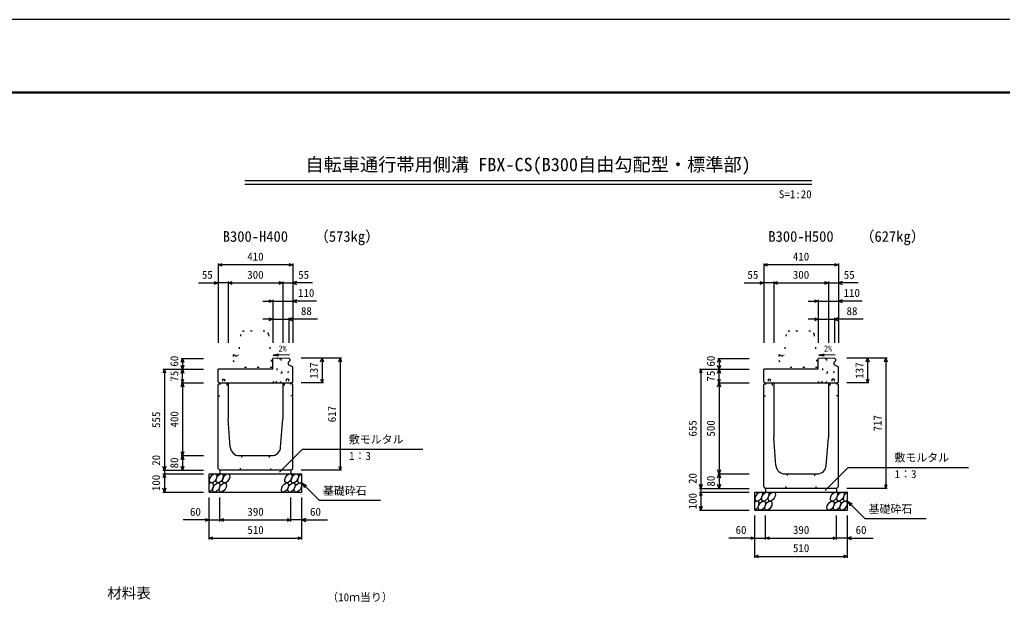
# Model space of a CAD drawing. Units: millimetres, scale not verified. Extents: x -12600 to 12600, y -5940 to 5940.
# Drawn here: x 1403 to 6807, y 2729 to 5940 of the extents above; entities that cross this region are included whole.
import ezdxf
from ezdxf.enums import TextEntityAlignment as Align

# ---------------------------------------------------------------- set-up
doc = ezdxf.new("R2010")
doc.units = ezdxf.units.MM
doc.header["$LTSCALE"] = 40
doc.linetypes.add('DOTTED', pattern=[1.75, 0.25, -1.5])
for name, color, linetype, lineweight in [('0-0_DIM', 7, 'Continuous', 25), ('0-1_Defpoints', 5, 'Continuous', 25), ('0-2_HATCH', 6, 'Continuous', 25), ('0-5_OUTLINE', 3, 'Continuous', 25), ('0-6_OUTLINE2', 4, 'DOTTED', 25), ('0-7_TXT', 7, 'Continuous', 25), ('0-8_WAKU', 3, 'Continuous', 25)]:
    doc.layers.add(name, color=color, linetype=linetype, lineweight=lineweight)
doc.styles.add('ＭＳ ゴシック', font='')
doc.styles.get('ＭＳ ゴシック').set_extended_font_data('MS Gothic')

msp = doc.modelspace()

# ---------------------------------------------------------------- linework, layer by layer
at = {"layer": '0-0_DIM'}
for p, q in [((2495, 4598.96), (2495, 4161.46)), ((2905, 4598.96), (2905, 4161.46)), ((5495, 4598.96), (5495, 4161.46)), ((5905, 4598.96), (5905, 4161.46)), ((2905, 4591.46), (2495, 4591.46)), ((5905, 4591.46), (5495, 4591.46)), ((2386.62, 4491.46), (2495, 4491.46)), ((2550, 4491.46), (2495, 4491.46)), ((2550, 4498.96), (2550, 4161.46)), ((2550, 4491.46), (2850, 4491.46)), ((2850, 4498.96), (2850, 4161.46)), ((2850, 4491.46), (2905, 4491.46)), ((3013.38, 4491.46), (2905, 4491.46)), ((5386.62, 4491.46), (5495, 4491.46)), ((5550, 4491.46), (5495, 4491.46)), ((5550, 4498.96), (5550, 4161.46)), ((5550, 4491.46), (5850, 4491.46)), ((5850, 4498.96), (5850, 4161.46)), ((5850, 4491.46), (5905, 4491.46)), ((6013.38, 4491.46), (5905, 4491.46)), ((2740, 4391.46), (2795, 4391.46)), ((2795, 4398.96), (2795, 4161.46)), ((2795, 4391.46), (2905, 4391.46)), ((3036.52, 4391.46), (2905, 4391.46)), ((5740, 4391.46), (5795, 4391.46)), ((5795, 4398.96), (5795, 4161.46)), ((5795, 4391.46), (5905, 4391.46)), ((6036.52, 4391.46), (5905, 4391.46)), ((2795, 4291.46), (2740, 4291.46)), ((2795, 4291.46), (2883, 4291.46)), ((2883, 4298.96), (2883, 4161.46)), ((3041.78, 4291.46), (2883, 4291.46)), ((5795, 4291.46), (5740, 4291.46)), ((5795, 4291.46), (5883, 4291.46)), ((5883, 4298.96), (5883, 4161.46)), ((6041.79, 4291.46), (5883, 4291.46)), ((2291.5, 4076.46), (2414, 4076.46)), ((2299, 4076.46), (2299, 4016.46)), ((3173.5, 4078.46), (2951, 4078.46)), ((3066, 4078.46), (3066, 3941.46)), ((3166, 4078.46), (3166, 3461.46)), ((5241.5, 4076.46), (5414, 4076.46)), ((5249, 4076.46), (5249, 4016.46)), ((6173.5, 4078.46), (5951, 4078.46)), ((6066, 4078.46), (6066, 3941.46)), ((6166, 4078.46), (6166, 3361.46)), ((2191.5, 4016.46), (2414, 4016.46)), ((2199, 4016.46), (2199, 3461.46)), ((2299, 3941.46), (2299, 4016.46)), ((5141.5, 4016.46), (5414, 4016.46)), ((5149, 4016.46), (5149, 3361.46)), ((5249, 3941.46), (5249, 4016.46)), ((2291.5, 3941.46), (2414, 3941.46)), ((2299, 3941.46), (2299, 3541.46)), ((3073.5, 3941.46), (2951, 3941.46)), ((5241.5, 3941.46), (5414, 3941.46)), ((5249, 3941.46), (5249, 3441.46)), ((6073.5, 3941.46), (5951, 3941.46)), ((2832.11, 3450.65), (2958.34, 3576.89)), ((2958.34, 3576.89), (3619.81, 3576.89)), ((2291.5, 3541.46), (2414, 3541.46)), ((2299, 3541.46), (2299, 3461.46)), ((2191.5, 3461.46), (2414, 3461.46)), ((2199, 3461.46), (2199, 3441.46)), ((3173.5, 3461.46), (2951, 3461.46)), ((5832.11, 3350.65), (5958.34, 3476.89)), ((5958.34, 3476.89), (6619.81, 3476.89)), ((2191.5, 3441.46), (2414, 3441.46)), ((2199, 3441.46), (2199, 3341.46)), ((5241.5, 3441.46), (5414, 3441.46)), ((5249, 3441.46), (5249, 3361.46)), ((2955, 3391.46), (3050.76, 3295.71)), ((2955, 3391.46), (2980.98, 3376.46)), ((2955, 3391.46), (2970, 3365.48)), ((5141.5, 3361.46), (5414, 3361.46)), ((5149, 3361.46), (5149, 3341.46)), ((6173.5, 3361.46), (5951, 3361.46)), ((2191.5, 3341.46), (2414, 3341.46)), ((2445, 3080.1), (2445, 3311.46)), ((2505, 3180.1), (2505, 3311.46)), ((2895, 3180.1), (2895, 3311.46)), ((2955, 3080.1), (2955, 3311.46)), ((5141.5, 3341.46), (5414, 3341.46)), ((5149, 3341.46), (5149, 3241.46)), ((3050.76, 3295.71), (3388.31, 3295.71)), ((5955, 3291.46), (6050.76, 3195.71)), ((5955, 3291.46), (5980.98, 3276.46)), ((5955, 3291.46), (5970, 3265.48)), ((5141.5, 3241.46), (5414, 3241.46)), ((5445, 2980.1), (5445, 3211.46)), ((5505, 3080.1), (5505, 3211.46)), ((5895, 3080.1), (5895, 3211.46)), ((5955, 2980.1), (5955, 3211.46)), ((6050.76, 3195.71), (6388.31, 3195.71)), ((2445, 3187.6), (2303.21, 3187.6)), ((2445, 3187.6), (2505, 3187.6)), ((2505, 3187.6), (2895, 3187.6)), ((2955, 3187.6), (2895, 3187.6)), ((2955, 3187.6), (3096.79, 3187.6)), ((2445, 3087.6), (2955, 3087.6)), ((5445, 3087.6), (5303.21, 3087.6)), ((5445, 3087.6), (5505, 3087.6)), ((5505, 3087.6), (5895, 3087.6)), ((5955, 3087.6), (5895, 3087.6)), ((5955, 3087.6), (6096.79, 3087.6)), ((5445, 2987.6), (5955, 2987.6))]:
    msp.add_line(p, q, dxfattribs=at)
for points in [[(2516.14, 4583.77), (2495, 4591.46), (2516.14, 4599.16)], [(2883.86, 4599.16), (2905, 4591.46), (2883.86, 4583.77)], [(5516.14, 4583.77), (5495, 4591.46), (5516.14, 4599.16)], [(5883.86, 4599.16), (5905, 4591.46), (5883.86, 4583.77)], [(2473.86, 4499.16), (2495, 4491.46), (2473.86, 4483.77)], [(2571.14, 4483.77), (2550, 4491.46), (2571.14, 4499.16)], [(2828.86, 4499.16), (2850, 4491.46), (2828.86, 4483.77)], [(2926.14, 4499.16), (2905, 4491.46), (2926.14, 4483.77)], [(5473.86, 4499.16), (5495, 4491.46), (5473.86, 4483.77)], [(5571.14, 4483.77), (5550, 4491.46), (5571.14, 4499.16)], [(5828.86, 4499.16), (5850, 4491.46), (5828.86, 4483.77)], [(5926.14, 4499.16), (5905, 4491.46), (5926.14, 4483.77)], [(2773.86, 4399.16), (2795, 4391.46), (2773.86, 4383.77)], [(2926.14, 4399.16), (2905, 4391.46), (2926.14, 4383.77)], [(5773.86, 4399.16), (5795, 4391.46), (5773.86, 4383.77)], [(5926.14, 4399.16), (5905, 4391.46), (5926.14, 4383.77)], [(2773.86, 4299.16), (2795, 4291.46), (2773.86, 4283.77)], [(2904.14, 4299.16), (2883, 4291.46), (2904.14, 4283.77)], [(5773.86, 4299.16), (5795, 4291.46), (5773.86, 4283.77)], [(5904.14, 4299.16), (5883, 4291.46), (5904.14, 4283.77)], [(2291.3, 4055.32), (2299, 4076.46), (2306.7, 4055.32)], [(3058.3, 4057.32), (3066, 4078.46), (3073.7, 4057.32)], [(3158.3, 4057.32), (3166, 4078.46), (3173.7, 4057.32)], [(5241.3, 4055.32), (5249, 4076.46), (5256.7, 4055.32)], [(6058.3, 4057.32), (6066, 4078.46), (6073.7, 4057.32)], [(6158.3, 4057.32), (6166, 4078.46), (6173.7, 4057.32)], [(2206.7, 3995.32), (2199, 4016.46), (2191.3, 3995.32)], [(2306.7, 4037.61), (2299, 4016.46), (2291.3, 4037.61)], [(2291.3, 3995.32), (2299, 4016.46), (2306.7, 3995.32)], [(5156.7, 3995.32), (5149, 4016.46), (5141.3, 3995.32)], [(5256.7, 4037.61), (5249, 4016.46), (5241.3, 4037.61)], [(5241.3, 3995.32), (5249, 4016.46), (5256.7, 3995.32)], [(2291.3, 3962.61), (2299, 3941.46), (2306.7, 3962.61)], [(3058.3, 3962.61), (3066, 3941.46), (3073.7, 3962.61)], [(5241.3, 3962.61), (5249, 3941.46), (5256.7, 3962.61)], [(6058.3, 3962.61), (6066, 3941.46), (6073.7, 3962.61)], [(2291.3, 3920.32), (2299, 3941.46), (2306.7, 3920.32)], [(5241.3, 3920.32), (5249, 3941.46), (5256.7, 3920.32)], [(2306.7, 3562.61), (2299, 3541.46), (2291.3, 3562.61)], [(2291.3, 3520.32), (2299, 3541.46), (2306.7, 3520.32)], [(2206.7, 3482.61), (2199, 3461.46), (2191.3, 3482.61)], [(2306.7, 3482.61), (2299, 3461.46), (2291.3, 3482.61)], [(3158.3, 3482.61), (3166, 3461.46), (3173.7, 3482.61)], [(5256.7, 3462.61), (5249, 3441.46), (5241.3, 3462.61)], [(2206.7, 3420.32), (2199, 3441.46), (2191.3, 3420.32)], [(5241.3, 3420.32), (5249, 3441.46), (5256.7, 3420.32)], [(2206.7, 3362.61), (2199, 3341.46), (2191.3, 3362.61)], [(5156.7, 3382.61), (5149, 3361.46), (5141.3, 3382.61)], [(5256.7, 3382.61), (5249, 3361.46), (5241.3, 3382.61)], [(6158.3, 3382.61), (6166, 3361.46), (6173.7, 3382.61)], [(5156.7, 3320.32), (5149, 3341.46), (5141.3, 3320.32)], [(5156.7, 3262.61), (5149, 3241.46), (5141.3, 3262.61)], [(2423.86, 3195.29), (2445, 3187.6), (2423.86, 3179.9)], [(2526.14, 3179.9), (2505, 3187.6), (2526.14, 3195.29)], [(2873.86, 3195.29), (2895, 3187.6), (2873.86, 3179.9)], [(2976.14, 3195.29), (2955, 3187.6), (2976.14, 3179.9)], [(2466.14, 3079.9), (2445, 3087.6), (2466.14, 3095.29)], [(2933.86, 3095.29), (2955, 3087.6), (2933.86, 3079.9)], [(5423.86, 3095.29), (5445, 3087.6), (5423.86, 3079.9)], [(5526.14, 3079.9), (5505, 3087.6), (5526.14, 3095.29)], [(5873.86, 3095.29), (5895, 3087.6), (5873.86, 3079.9)], [(5976.14, 3095.29), (5955, 3087.6), (5976.14, 3079.9)], [(5466.14, 2979.9), (5445, 2987.6), (5466.14, 2995.29)], [(5933.86, 2995.29), (5955, 2987.6), (5933.86, 2979.9)]]:
    msp.add_lwpolyline(points, dxfattribs=at)
at = {"layer": '0-1_Defpoints'}
msp.add_lwpolyline([(-4200, -5940), (12600, -5940), (12600, 5940), (-4200, 5940)], close=True, dxfattribs=at)
at = {"layer": '0-2_HATCH'}
for centre in [(2467.89, 3416.46), (2503.37, 3416.46), (2538.84, 3416.46), (2881.05, 3416.46), (2916.52, 3416.46), (2484.77, 3366.46), (2520.25, 3366.46), (2862.45, 3366.46), (2897.93, 3366.46), (2933.41, 3366.46), (5467.89, 3316.46), (5503.37, 3316.46), (5538.84, 3316.46), (5881.05, 3316.46), (5916.52, 3316.46), (5484.77, 3266.46), (5520.25, 3266.46), (5862.45, 3266.46), (5897.93, 3266.46), (5933.41, 3266.46)]:
    msp.add_ellipse(centre, major_axis=(14.54, 23.54), ratio=0.5792, dxfattribs=at)
for centre, start_param, end_param in [((2952, 3416.46), 0.6666252, 4.1103269), ((2449.3, 3366.46), 3.7419964, 7.318141), ((5952, 3316.46), 0.6666252, 4.1103269), ((5449.3, 3266.46), 3.7419964, 7.318141)]:
    msp.add_ellipse(centre, major_axis=(14.54, 23.54), ratio=0.5792, start_param=start_param, end_param=end_param, dxfattribs=at)
at = {"layer": '0-5_OUTLINE', "linetype": 'DOTTED'}
for p, q in [((2751.9, 4226.46), (2638.1, 4226.46)), ((5751.9, 4226.46), (5638.1, 4226.46)), ((2618.19, 4208.41), (2607, 4096.46)), ((2771.8, 4208.45), (2790, 4026.46)), ((5618.19, 4208.41), (5607, 4096.46)), ((5771.8, 4208.45), (5790, 4026.46)), ((2577, 4096.46), (2577, 4066.46)), ((2577, 4096.46), (2585, 4096.46)), ((2577, 4066.46), (2600, 4026.46)), ((5577, 4096.46), (5577, 4066.46)), ((5577, 4096.46), (5585, 4096.46)), ((5577, 4066.46), (5600, 4026.46)), ((2790, 4026.46), (2600, 4026.46)), ((5790, 4026.46), (5600, 4026.46))]:
    msp.add_line(p, q, dxfattribs=at)
at = {"layer": '0-5_OUTLINE'}
for p, q in [((2883.14, 4078.14), (2795, 4076.46)), ((2795, 4016.46), (2795, 4076.46)), ((2880, 4053.46), (2889, 4063.46)), ((2880, 4053.46), (2880, 4043.46)), ((2883.14, 4078.14), (2889, 4072.4)), ((2889, 4072.4), (2889, 4063.46)), ((5883.14, 4078.14), (5795, 4076.46)), ((5795, 4016.46), (5795, 4076.46)), ((5880, 4053.46), (5889, 4063.46)), ((5880, 4053.46), (5880, 4043.46)), ((5883.14, 4078.14), (5889, 4072.4)), ((5889, 4072.4), (5889, 4063.46)), ((2495, 3947.46), (2495, 4016.46)), ((2795, 4016.46), (2495, 4016.46)), ((2880, 4043.46), (2905, 4030.46)), ((2905, 3947.46), (2905, 4030.46)), ((5495, 3947.46), (5495, 4016.46)), ((5795, 4016.46), (5495, 4016.46)), ((5880, 4043.46), (5905, 4030.46)), ((5905, 3947.46), (5905, 4030.46)), ((2501, 3941.46), (2495, 3931.46)), ((2495, 3471.46), (2495, 3931.46)), ((2550, 3941.46), (2550, 3741.46)), ((2850, 3941.46), (2850, 3741.46)), ((2905, 3931.46), (2899, 3941.46)), ((5501, 3941.46), (5495, 3931.46)), ((5495, 3371.46), (5495, 3931.46)), ((5550, 3941.46), (5550, 3641.46)), ((5850, 3941.46), (5850, 3641.46)), ((5905, 3931.46), (5899, 3941.46)), ((2561.53, 3587.72), (2550, 3741.46)), ((2838.47, 3587.72), (2850, 3741.46)), ((5561.53, 3487.72), (5550, 3641.46)), ((5838.47, 3487.72), (5850, 3641.46)), ((2611.39, 3541.46), (2788.61, 3541.46)), ((2505, 3461.46), (2495, 3471.46)), ((2895, 3461.46), (2505, 3461.46)), ((2505, 3461.46), (2505, 3441.46)), ((2895, 3461.46), (2895, 3441.46)), ((2445, 3441.46), (2955, 3441.46)), ((2445, 3341.46), (2445, 3441.46)), ((2955, 3341.46), (2955, 3441.46)), ((5611.39, 3441.46), (5788.61, 3441.46)), ((5505, 3361.46), (5495, 3371.46)), ((5895, 3361.46), (5505, 3361.46)), ((5505, 3361.46), (5505, 3341.46)), ((5895, 3361.46), (5895, 3341.46)), ((2445, 3341.46), (2955, 3341.46)), ((5445, 3341.46), (5955, 3341.46)), ((5445, 3241.46), (5445, 3341.46)), ((5955, 3241.46), (5955, 3341.46)), ((5445, 3241.46), (5955, 3241.46))]:
    msp.add_line(p, q, dxfattribs=at)
at = {"layer": '0-5_OUTLINE', "linetype": 'DOTTED'}
for points in [[(2585, 4096.46), (2595, 4086.46), (2605, 4096.46), (2607, 4096.46)], [(5585, 4096.46), (5595, 4086.46), (5605, 4096.46), (5607, 4096.46)]]:
    msp.add_lwpolyline(points, dxfattribs=at)
at = {"layer": '0-5_OUTLINE'}
for points in [[(2495, 3947.46), (2501, 3941.46), (2899, 3941.46), (2905, 3947.46)], [(5495, 3947.46), (5501, 3941.46), (5899, 3941.46), (5905, 3947.46)], [(2895, 3461.46), (2905, 3471.46), (2905, 3931.46)], [(5895, 3361.46), (5905, 3371.46), (5905, 3931.46)]]:
    msp.add_lwpolyline(points, dxfattribs=at)
at = {"layer": '0-5_OUTLINE', "linetype": 'DOTTED'}
for centre, start, end in [((2638.1, 4206.46), 90, 174.40835), ((2751.9, 4206.46), 4.08463, 90), ((5638.1, 4206.46), 90, 174.40835), ((5751.9, 4206.46), 4.08463, 90)]:
    msp.add_arc(centre, 20, start, end, dxfattribs=at)
at = {"layer": '0-5_OUTLINE'}
for centre, start, end in [((2611.39, 3591.46), 184.28915, 270), ((2788.61, 3591.46), 270, 355.71085), ((5611.39, 3491.46), 184.28915, 270), ((5788.61, 3491.46), 270, 355.71085)]:
    msp.add_arc(centre, 50, start, end, dxfattribs=at)
at = {"layer": '0-6_OUTLINE2'}
for p, q in [((2815.6, 3941.46), (2822.11, 4074.37)), ((2822.11, 4074.37), (2819.32, 4076.93)), ((2840.28, 4074.59), (2822.11, 4074.37)), ((2840.28, 4074.56), (2842.88, 4077.38)), ((2840.28, 4074.56), (2846.8, 3941.46)), ((5815.6, 3941.46), (5822.11, 4074.37)), ((5822.11, 4074.37), (5819.32, 4076.93)), ((5840.28, 4074.59), (5822.11, 4074.37)), ((5840.28, 4074.56), (5842.88, 4077.38)), ((5840.28, 4074.56), (5846.8, 3941.46)), ((2793.61, 3941.46), (2882.78, 4042.02)), ((2835.15, 3941.46), (2903.79, 4031.09)), ((5793.61, 3941.46), (5882.78, 4042.02)), ((5835.15, 3941.46), (5903.79, 4031.09)), ((2518.5, 3961.96), (2530.5, 3961.96)), ((2518.5, 3961.96), (2518.5, 3936.96)), ((2530.5, 3961.96), (2530.5, 3936.96)), ((2881.5, 3961.96), (2869.5, 3961.96)), ((2869.5, 3961.96), (2869.5, 3936.96)), ((2881.5, 3961.96), (2881.5, 3936.96)), ((5518.5, 3961.96), (5530.5, 3961.96)), ((5518.5, 3961.96), (5518.5, 3936.96)), ((5530.5, 3961.96), (5530.5, 3936.96)), ((5881.5, 3961.96), (5869.5, 3961.96)), ((5869.5, 3961.96), (5869.5, 3936.96)), ((5881.5, 3961.96), (5881.5, 3936.96)), ((2498.3, 3936.96), (2542, 3936.96)), ((2542, 3936.96), (2542, 3871.46)), ((2901.7, 3936.96), (2858, 3936.96)), ((2858, 3936.96), (2858, 3871.46)), ((5498.3, 3936.96), (5542, 3936.96)), ((5542, 3936.96), (5542, 3871.46)), ((5901.7, 3936.96), (5858, 3936.96)), ((5858, 3936.96), (5858, 3871.46)), ((2495, 3871.46), (2542, 3871.46)), ((2905, 3871.46), (2858, 3871.46)), ((5495, 3871.46), (5542, 3871.46)), ((5905, 3871.46), (5858, 3871.46)), ((2625, 3541.46), (2615, 3461.46)), ((2785, 3461.46), (2775, 3541.46)), ((5625, 3441.46), (5615, 3361.46)), ((5785, 3361.46), (5775, 3441.46))]:
    msp.add_line(p, q, dxfattribs=at)
at = {"layer": '0-7_TXT'}
for p, q in [((2641.64, 5054.39), (5758.36, 5054.39)), ((2641.64, 5035.19), (5758.36, 5035.19)), ((2797.06, 4094.97), (2826.7, 4090.33)), ((5797.06, 4094.97), (5826.7, 4090.33))]:
    msp.add_line(p, q, dxfattribs=at)
for points in [[(2887.48, 4096.7), (2797.06, 4094.97), (2826.5, 4100.74)], [(5887.48, 4096.7), (5797.06, 4094.97), (5826.5, 4100.74)]]:
    msp.add_lwpolyline(points, dxfattribs=at)
at = {"layer": '0-8_WAKU', "lineweight": 50}
msp.add_lwpolyline([(-3800, -5540), (12200, -5540), (12200, 5540), (-3800, 5540)], close=True, dxfattribs=at)

# ---------------------------------------------------------------- texts
at = {"layer": '0-0_DIM', "style": 'ＭＳ ゴシック'}
for s, p in [('410', (2655, 4601.46)), ('410', (5655, 4601.46)), ('55', (2405.16, 4501.46)), ('300', (2655, 4501.46)), ('55', (2934.84, 4501.46)), ('55', (5405.16, 4501.46)), ('300', (5655, 4501.46)), ('55', (5934.84, 4501.46)), ('110', (2934.02, 4401.46)), ('110', (5934.02, 4401.46)), ('88', (2950.19, 4301.46)), ('88', (5950.19, 4301.46)), ('敷モルタル', (3213.94, 3595.62)), ('1：3', (3214.94, 3504.93)), ('敷モルタル', (6213.94, 3495.62)), ('1：3', (6214.94, 3404.93)), ('基礎砕石', (3071.32, 3312.88)), ('60', (2340, 3197.6)), ('390', (2655.53, 3197.6)), ('60', (3000, 3197.6)), ('基礎砕石', (6071.32, 3212.88)), ('510', (2655.53, 3097.6)), ('60', (5340, 3097.6)), ('390', (5655.53, 3097.6)), ('60', (6000, 3097.6)), ('510', (5655.53, 2997.6))]:
    msp.add_text(s, height=43.99, dxfattribs=at).set_placement(p, align=Align.BOTTOM_LEFT)
for s, p in [('60', (2289, 4031.46)), ('60', (5239, 4031.46)), ('75', (2289, 3948.96)), ('137', (3056, 3964.96)), ('75', (5239, 3948.96)), ('137', (6056, 3964.96)), ('400', (2289, 3696.46)), ('617', (3156, 3724.96)), ('555', (2189, 3693.96)), ('655', (5139, 3646.46)), ('500', (5239, 3646.46)), ('717', (6156, 3674.96)), ('20', (2189, 3485.78)), ('80', (2289, 3471.46)), ('100', (2189, 3346.46)), ('20', (5139, 3385.77)), ('80', (5239, 3371.46)), ('100', (5139, 3246.46))]:
    msp.add_text(s, height=43.99, rotation=90, dxfattribs=at).set_placement(p, align=Align.BOTTOM_LEFT)
at = {"layer": '0-7_TXT', "style": 'ＭＳ ゴシック'}
for s, height, p in [('自転車通行帯用側溝 FBX-CS(B300自由勾配型・標準部)', 73.31, (2975, 5084.39)), ('S', 43.99, (5578.36, 4944.39)), ('=', 43.99, (5608.36, 4944.39)), ('1', 43.99, (5638.36, 4944.39)), (':', 43.99, (5668.36, 4944.39)), ('2', 43.99, (5698.36, 4944.39)), ('0', 43.99, (5728.36, 4944.39)), ('B300-H400', 58.65, (2520, 4700.44)), ('（573kg）', 58.65, (3023.7, 4700.44)), ('B300-H500', 58.65, (5520, 4700.44)), ('（627kg）', 58.65, (6023.7, 4700.44)), ('2%', 32.99, (2826.63, 4104.31)), ('2%', 32.99, (5826.63, 4104.31)), ('材料表', 58.65, (1885, 2738.36)), ('（10ｍ当り）', 43.99, (3095, 2727.36))]:
    msp.add_text(s, height=height, dxfattribs=at).set_placement(p, align=Align.BOTTOM_LEFT)

doc.saveas('drawing.dxf')
